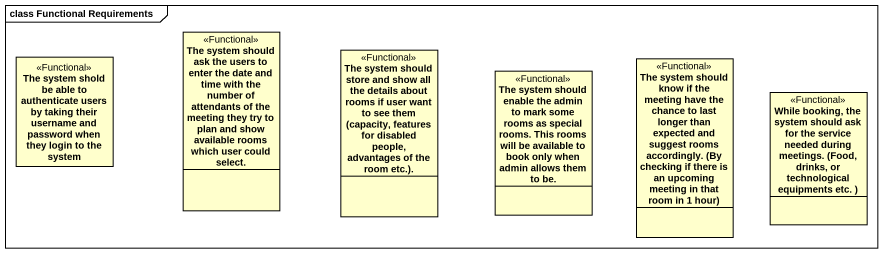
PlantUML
@startuml
mainframe class Functional Requirements
hide circle
hide empty members
class "The system should ask the users to enter the date and time with the number of attendants of the meeting they try to plan and show available rooms which user could select." as The_system_should_ask_the <<Functional>>
class "The system should store and show all the details about rooms if user want to see them (capacity, features for disabled people, advantages of the room etc.)." as The_system_should_store_and <<Functional>>
class "The system shold be able to authenticate users by taking their username and password when they login to the system" as The_system_shold_be_able_to <<Functional>>
class "The system should enable the admin to mark some rooms as special rooms. This rooms will be available to book only when admin allows them to be." as The_system_should_enable <<Functional>>
class "The system should know if the meeting have the chance to last longer than expected and suggest rooms accordingly. (By checking if there is an upcoming meeting in that room in 1 hour)" as The_system_should_know_if <<Functional>>
class "While booking, the system should ask for the service needed during meetings. (Food, drinks, or technological equipments etc. )" as While_booking_the_system <<Functional>>
@enduml
